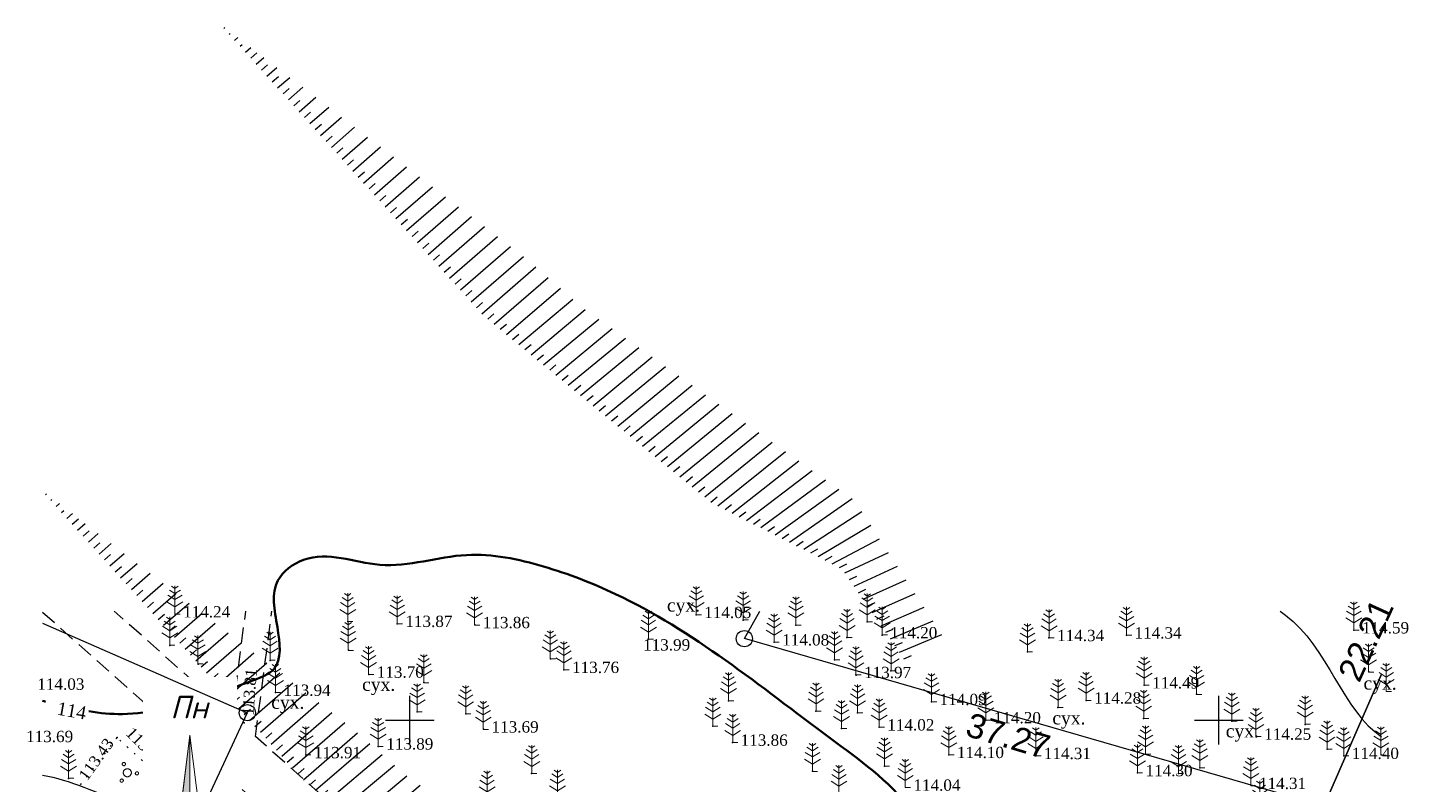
# Model space of a CAD drawing. Header units: millimetres. Extents: x 5405524 to 5405613, y 5524827 to 5524943.
# Drawn here: x 5405526.4 to 5405611.7, y 5524896 to 5524942.8 of the extents above; entities that cross this region are included whole.
import ezdxf
from ezdxf.enums import TextEntityAlignment as Align

# ---------------------------------------------------------------- set-up
doc = ezdxf.new("R2010")
doc.units = ezdxf.units.MM
doc.set_wipeout_variables(frame=1)
for name, pattern in [('0', [0]), ('DASHEDX2', [1.5, 1, -0.5]), ('HIDDEN', [0.5, 0, -0.5]), ('суцільна', [50, 50, 0])]:
    doc.linetypes.add(name, pattern=pattern)
for name, color, linetype, lineweight in [('#Лист (текст_ПН)', 250, 'Continuous', 0), ('#Штамп', 250, 'Continuous', 0), ('11900000', 1, 'Continuous', 30), ('Контур', 7, 'HIDDEN', 30), ('ТОЧКИ', 7, 'Continuous', 30), ('усл. знак', 7, 'суцільна', 20)]:
    doc.layers.add(name, color=color, linetype=linetype, lineweight=lineweight)
for name, color, linetype in [('горизонтали', 42, 'Continuous'), ('дороги', 7, 'Continuous'), ('Ділянки_Межі', 10, 'Continuous'), ('надписи', 7, 'Continuous'), ('Откос', 7, 'Continuous'), ('отметки', 7, 'Continuous'), ('промеры', 185, 'Continuous'), ('Растительность', 7, 'Continuous')]:
    doc.layers.add(name, color=color, linetype=linetype)
doc.styles.get("Standard").update_dxf_attribs({"font": 'arial.ttf'})
doc.styles.add('times', font='times.ttf')
doc.styles.add('Мой_Топо', font='isocpeui.ttf')

# ---------------------------------------------------------------- blocks, each defined once
blk = doc.blocks.new('A$C51FE15A3')
at = {"layer": 'Растительность', "color": 94, "lineweight": 0}
for points in [[(-0.201, 1.726), (0, 1.584), (0.201, 1.726)], [(0, 1.75), (0, 0), (0.319, 0)], [(-0.447, 1.172), (0, 0.895), (0.447, 1.172)], [(-0.343, 1.489), (0, 1.267), (0.343, 1.489)], [(-0.493, 0.753), (0, 0.444), (0.493, 0.753)]]:
    blk.add_lwpolyline(points, dxfattribs=at)
blk = doc.blocks.new('A$C72385B22')
at = {"layer": 'усл. знак'}
for centre, radius in [((0, 0), 0.625), ((-0.02, 1.49), 0.25), ((-1.29, -0.64), 0.25), ((1.28, -0.76), 0.25)]:
    blk.add_circle(centre, radius, dxfattribs=at)
blk = doc.blocks.new('Geo_Otkos_1', base_point=(5406079.34, 5525314.645, 108.81))
at = {"color": 0, "lineweight": -2}
for p, q in [((5406080.004, 5525313.91, 108.81), (5406080.066, 5525313.965, 108.81)), ((5406080.336, 5525313.543, 108.81), (5406080.402, 5525313.6, 108.81)), ((5406080.668, 5525313.176, 108.81), (5406080.868, 5525313.349, 108.81)), ((5406081.001, 5525312.808, 108.81), (5406081.135, 5525312.925, 108.81)), ((5406081.333, 5525312.441, 108.81), (5406081.67, 5525312.734, 108.81)), ((5406081.665, 5525312.073, 108.81), (5406082.042, 5525312.402, 108.81)), ((5406081.997, 5525311.706, 108.81), (5406082.472, 5525312.119, 108.81)), ((5406082.329, 5525311.338, 108.81), (5406082.706, 5525311.667, 108.81)), ((5406082.661, 5525310.971, 108.81), (5406083.274, 5525311.504, 108.81)), ((5406082.994, 5525310.604, 108.81), (5406083.371, 5525310.932, 108.81)), ((5406083.326, 5525310.236, 108.81), (5406084.076, 5525310.889, 108.81)), ((5406083.658, 5525309.869, 108.81), (5406084.035, 5525310.197, 108.81)), ((5406083.99, 5525309.501, 108.81), (5406084.878, 5525310.274, 108.81)), ((5406084.654, 5525308.767, 108.81), (5406085.68, 5525309.659, 108.81)), ((5406084.322, 5525309.134, 108.81), (5406084.699, 5525309.462, 108.81)), ((5406085.319, 5525308.032, 108.81), (5406086.481, 5525309.044, 108.81)), ((5406084.987, 5525308.399, 108.81), (5406085.364, 5525308.727, 108.81)), ((5406085.651, 5525307.664, 108.81), (5406086.028, 5525307.993, 108.81)), ((5406085.983, 5525307.297, 108.81), (5406087.283, 5525308.429, 108.81)), ((5406086.315, 5525306.929, 108.81), (5406086.692, 5525307.258, 108.81)), ((5406086.647, 5525306.562, 108.81), (5406088.085, 5525307.814, 108.81)), ((5406087.312, 5525305.827, 108.81), (5406088.887, 5525307.199, 108.81)), ((5406086.98, 5525306.195, 108.81), (5406087.357, 5525306.523, 108.81)), ((5406087.976, 5525305.092, 108.81), (5406089.689, 5525306.584, 108.81)), ((5406087.644, 5525305.46, 108.81), (5406088.021, 5525305.788, 108.81)), ((5406088.64, 5525304.357, 108.81), (5406090.491, 5525305.969, 108.81)), ((5406089.305, 5525303.623, 108.81), (5406091.293, 5525305.353, 108.81)), ((5406088.308, 5525304.725, 108.81), (5406088.685, 5525305.053, 108.81)), ((5406089.969, 5525302.888, 108.81), (5406092.095, 5525304.738, 108.81)), ((5406088.973, 5525303.99, 108.81), (5406089.35, 5525304.318, 108.81)), ((5406090.633, 5525302.153, 108.81), (5406092.896, 5525304.123, 108.81)), ((5406089.637, 5525303.255, 108.81), (5406090.014, 5525303.584, 108.81)), ((5406090.301, 5525302.52, 108.81), (5406090.678, 5525302.849, 108.81)), ((5406091.298, 5525301.418, 108.81), (5406093.698, 5525303.508, 108.81)), ((5406091.962, 5525300.683, 108.81), (5406094.5, 5525302.893, 108.81)), ((5406090.965, 5525301.786, 108.81), (5406091.343, 5525302.114, 108.81)), ((5406092.626, 5525299.948, 108.81), (5406095.302, 5525302.278, 108.81)), ((5406091.63, 5525301.051, 108.81), (5406092.007, 5525301.379, 108.81)), ((5406093.291, 5525299.214, 108.81), (5406096.104, 5525301.663, 108.81)), ((5406092.294, 5525300.316, 108.81), (5406092.671, 5525300.644, 108.81)), ((5406093.955, 5525298.479, 108.81), (5406096.906, 5525301.048, 108.81)), ((5406094.619, 5525297.744, 108.81), (5406097.708, 5525300.433, 108.81)), ((5406092.958, 5525299.581, 108.81), (5406093.336, 5525299.909, 108.81)), ((5406095.284, 5525297.009, 108.81), (5406098.51, 5525299.818, 108.81)), ((5406093.623, 5525298.846, 108.81), (5406094, 5525299.174, 108.81)), ((5406095.948, 5525296.274, 108.81), (5406099.292, 5525299.179, 108.81)), ((5406096.698, 5525295.63, 108.81), (5406100.052, 5525298.514, 108.81)), ((5406094.287, 5525298.111, 108.81), (5406094.664, 5525298.44, 108.81)), ((5406094.951, 5525297.376, 108.81), (5406095.329, 5525297.705, 108.81)), ((5406097.463, 5525295, 108.81), (5406100.813, 5525297.849, 108.81)), ((5406095.616, 5525296.642, 108.81), (5406095.993, 5525296.97, 108.81)), ((5406098.228, 5525294.37, 108.81), (5406101.574, 5525297.185, 108.81)), ((5406096.316, 5525295.944, 108.81), (5406096.694, 5525296.271, 108.81)), ((5406098.992, 5525293.74, 108.81), (5406102.341, 5525296.529, 108.81)), ((5406099.757, 5525293.111, 108.81), (5406103.166, 5525295.944, 108.81)), ((5406097.081, 5525295.315, 108.81), (5406097.461, 5525295.64, 108.81)), ((5406100.522, 5525292.481, 108.81), (5406103.99, 5525295.36, 108.81)), ((5406097.845, 5525294.685, 108.81), (5406098.227, 5525295.008, 108.81)), ((5406098.61, 5525294.055, 108.81), (5406098.994, 5525294.376, 108.81)), ((5406101.287, 5525291.851, 108.81), (5406104.814, 5525294.775, 108.81)), ((5406099.375, 5525293.425, 108.81), (5406099.759, 5525293.745, 108.81)), ((5406102.051, 5525291.221, 108.81), (5406105.639, 5525294.191, 108.81)), ((5406102.816, 5525290.592, 108.81), (5406106.463, 5525293.606, 108.81)), ((5406100.14, 5525292.796, 108.81), (5406100.524, 5525293.115, 108.81)), ((5406103.581, 5525289.962, 108.81), (5406107.287, 5525293.022, 108.81)), ((5406100.904, 5525292.166, 108.81), (5406101.289, 5525292.485, 108.81)), ((5406101.669, 5525291.536, 108.81), (5406102.054, 5525291.855, 108.81)), ((5406104.347, 5525289.334, 108.81), (5406108.112, 5525292.437, 108.81)), ((5406105.114, 5525288.708, 108.81), (5406108.936, 5525291.853, 108.81)), ((5406102.434, 5525290.907, 108.81), (5406102.819, 5525291.225, 108.81)), ((5406105.882, 5525288.081, 108.81), (5406109.76, 5525291.268, 108.81)), ((5406103.198, 5525290.277, 108.81), (5406103.584, 5525290.595, 108.81)), ((5406103.963, 5525289.647, 108.81), (5406104.349, 5525289.965, 108.81)), ((5406106.649, 5525287.455, 108.81), (5406110.585, 5525290.684, 108.81)), ((5406107.416, 5525286.828, 108.81), (5406111.409, 5525290.099, 108.81)), ((5406104.731, 5525289.021, 108.81), (5406105.117, 5525289.339, 108.81)), ((5406108.184, 5525286.202, 108.81), (5406112.233, 5525289.515, 108.81)), ((5406105.498, 5525288.394, 108.81), (5406105.884, 5525288.712, 108.81)), ((5406108.951, 5525285.575, 108.81), (5406113.058, 5525288.93, 108.81)), ((5406109.719, 5525284.949, 108.81), (5406113.882, 5525288.346, 108.81)), ((5406106.265, 5525287.768, 108.81), (5406106.652, 5525288.085, 108.81)), ((5406107.033, 5525287.141, 108.81), (5406107.419, 5525287.458, 108.81)), ((5406110.531, 5525284.392, 108.81), (5406114.706, 5525287.761, 108.81)), ((5406107.8, 5525286.515, 108.81), (5406108.187, 5525286.832, 108.81)), ((5406111.415, 5525283.945, 108.81), (5406115.53, 5525287.178, 108.81)), ((5406112.3, 5525283.499, 108.81), (5406116.353, 5525286.594, 108.81)), ((5406108.567, 5525285.889, 108.81), (5406108.955, 5525286.205, 108.81)), ((5406113.184, 5525283.052, 108.81), (5406117.177, 5525286.011, 108.81)), ((5406109.335, 5525285.262, 108.81), (5406109.722, 5525285.578, 108.81)), ((5406110.102, 5525284.636, 108.81), (5406110.49, 5525284.952, 108.81)), ((5406114.068, 5525282.605, 108.81), (5406118, 5525285.428, 108.81)), ((5406114.952, 5525282.158, 108.81), (5406118.824, 5525284.844, 108.81)), ((5406110.973, 5525284.169, 108.81), (5406111.365, 5525284.48, 108.81)), ((5406111.857, 5525283.722, 108.81), (5406112.253, 5525284.028, 108.81)), ((5406115.836, 5525281.711, 108.81), (5406119.427, 5525284.052, 108.81)), ((5406112.742, 5525283.275, 108.81), (5406113.141, 5525283.576, 108.81)), ((5406116.72, 5525281.264, 108.81), (5406119.976, 5525283.208, 108.81)), ((5406113.626, 5525282.828, 108.81), (5406114.03, 5525283.123, 108.81)), ((5406114.51, 5525282.381, 108.81), (5406114.918, 5525282.67, 108.81)), ((5406117.604, 5525280.817, 108.81), (5406120.525, 5525282.365, 108.81)), ((5406115.394, 5525281.934, 108.81), (5406115.808, 5525282.214, 108.81)), ((5406116.278, 5525281.487, 108.81), (5406116.702, 5525281.752, 108.81)), ((5406118.388, 5525280.256, 108.81), (5406121.074, 5525281.522, 108.81)), ((5406117.162, 5525281.04, 108.81), (5406117.597, 5525281.286, 108.81)), ((5406118.046, 5525280.593, 108.81), (5406118.495, 5525280.814, 108.81)), ((5406118.949, 5525279.439, 108.81), (5406121.624, 5525280.676, 108.81)), ((5406118.669, 5525279.848, 108.81), (5406119.122, 5525280.059, 108.81)), ((5406119.51, 5525278.623, 108.81), (5406122.175, 5525279.829, 108.81)), ((5406119.23, 5525279.031, 108.81), (5406119.684, 5525279.239, 108.81)), ((5406120.071, 5525277.806, 108.81), (5406122.725, 5525278.983, 108.81)), ((5406119.791, 5525278.215, 108.81), (5406120.247, 5525278.419, 108.81)), ((5406120.632, 5525276.99, 108.81), (5406123.276, 5525278.136, 108.81)), ((5406120.351, 5525277.398, 108.81), (5406120.809, 5525277.599, 108.81)), ((5406121.193, 5525276.173, 108.81), (5406123.827, 5525277.29, 108.81)), ((5406120.912, 5525276.582, 108.81), (5406121.372, 5525276.779, 108.81)), ((5406121.754, 5525275.357, 108.81), (5406124.377, 5525276.443, 108.81)), ((5406121.473, 5525275.765, 108.81), (5406121.934, 5525275.958, 108.81)), ((5406122.034, 5525274.948, 108.81), (5406122.497, 5525275.138, 108.81))]:
    blk.add_line(p, q, dxfattribs=at)
blk = doc.blocks.new('*U7')
at = {"color": 0}
for points in [[(-0.113, 0), (-0.109, -0.029), (-0.097, -0.056)], [(-0.113, 0), (-0.097, -0.056), (0, 0)], [(-0.097, -0.056), (0, -0.113), (0, 0)], [(-0.097, -0.056), (-0.08, -0.08), (-0.056, -0.097)], [(-0.097, -0.056), (-0.056, -0.097), (0, -0.113)], [(-0.056, -0.097), (-0.029, -0.109), (0, -0.113)]]:
    blk.add_solid(points, dxfattribs=at)
blk = doc.blocks.new('*U8')
at = {"color": 0}
for points in [[(0, 0), (0.097, 0.056), (0, 0.113)], [(0.097, 0.056), (0.029, 0.109), (0, 0.113)], [(0, 0), (0.113, 0), (0.097, 0.056)], [(0.097, 0.056), (0.056, 0.097), (0.029, 0.109)], [(0.097, 0.056), (0.08, 0.08), (0.056, 0.097)], [(0.113, 0), (0.109, 0.029), (0.097, 0.056)]]:
    blk.add_solid(points, dxfattribs=at)
blk = doc.blocks.new('*U9')
at = {"color": 0}
for points in [[(0, -1.136), (0.021, -1.138), (0, -0.288)], [(0.021, -1.138), (0.042, -1.142), (0, -0.288)], [(0.042, -1.142), (0.062, -1.15), (0, -0.288)], [(0.062, -1.15), (0.081, -1.16), (0, -0.288)], [(0.081, -1.16), (0.098, -1.173), (0, -0.288)], [(0.098, -1.173), (0.113, -1.188), (0, -0.288)]]:
    blk.add_solid(points, dxfattribs=at)
blk = doc.blocks.new('*U10')
at = {"color": 0}
for points in [[(-0.113, 0.297), (-0.098, 0.312), (0, 1.197)], [(-0.098, 0.312), (-0.081, 0.325), (0, 1.197)], [(-0.081, 0.325), (-0.062, 0.335), (0, 1.197)], [(-0.062, 0.335), (-0.042, 0.343), (0, 1.197)], [(-0.042, 0.343), (-0.021, 0.347), (0, 1.197)], [(-0.021, 0.347), (0, 0.349), (0, 1.197)]]:
    blk.add_solid(points, dxfattribs=at)
blk = doc.blocks.new('#Північ')
at = {"color": 7}
blk.add_wipeout([(-2.901, 10.635), (2.901, 10.635), (2.901, -7.981), (-2.901, -7.981)], dxfattribs=at).dxf.layer = '#Лист (текст_ПН)'
at = {"layer": '#Лист (текст_ПН)'}
for p, q in [((-0.663, 1.748), (0, 7.043)), ((0, 7.043), (0, 2.052)), ((0, 7.043), (0.663, 1.748)), ((0, 1.337), (0, 0.807)), ((-1.337, 0), (-0.807, 0)), ((-0.662, 0), (0.662, 0)), ((0, 0.662), (0, -0.662)), ((1.337, 0), (0.807, 0)), ((0, -1.337), (0, -0.807)), ((-0.663, -6.99), (0, -1.695)), ((0, -1.695), (0.663, -6.99)), ((0, -1.695), (0, -6.686))]:
    blk.add_line(p, q, dxfattribs=at)
at = {"layer": '#Лист (текст_ПН)', "flags": 128}
for points in [[(0, 7.043), (-0.663, 1.748, -0.218585), (0, 2.052)], [(0, 0), (-0.662, 0, 0.414214), (0, -0.662)]]:
    blk.add_lwpolyline(points, format="xyb", close=True, dxfattribs=at)
at = {"layer": '#Лист (текст_ПН)'}
blk.add_circle((0, 0), 0.662, dxfattribs=at)
for centre in [(0, 1.178), (0, -7.56)]:
    blk.add_arc(centre, 0.874, 40.67981, 139.32019, dxfattribs=at)
at = {"layer": '#Лист (текст_ПН)', "xscale": 5.883850111352785, "yscale": 5.883850111352785, "zscale": 5.883850111352785}
for name in ['*U10', '*U7', '*U8', '*U9']:
    blk.add_blockref(name, (0, 0), dxfattribs=at)
at = {"layer": '#Лист (текст_ПН)', "style": 'Мой_Топо'}
blk.add_text('Пн', height=1.4, dxfattribs=at).set_placement((-1.217, 8.077))

msp = doc.modelspace()

# ---------------------------------------------------------------- linework, layer by layer
at = {"layer": '11900000', "color": 0, "linetype": '0', "lineweight": 15, "ltscale": 0.7}
for points in [[(5405550, 5524898.496), (5405550, 5524901.504)], [(5405550, 5524898.496), (5405550, 5524901.504)], [(5405550, 5524898.496), (5405550, 5524901.504)], [(5405550, 5524898.496), (5405550, 5524901.504)], [(5405550, 5524898.496), (5405550, 5524901.504)], [(5405550, 5524898.496), (5405550, 5524901.504)], [(5405550, 5524898.496), (5405550, 5524901.504)], [(5405550, 5524898.496), (5405550, 5524901.504)], [(5405550, 5524898.496), (5405550, 5524901.504)], [(5405550, 5524898.496), (5405550, 5524901.504)], [(5405550, 5524898.496), (5405550, 5524901.504)], [(5405600, 5524898.496), (5405600, 5524901.504)], [(5405600, 5524898.496), (5405600, 5524901.504)], [(5405600, 5524898.496), (5405600, 5524901.504)], [(5405600, 5524898.496), (5405600, 5524901.504)], [(5405600, 5524898.496), (5405600, 5524901.504)], [(5405600, 5524898.496), (5405600, 5524901.504)], [(5405600, 5524898.496), (5405600, 5524901.504)], [(5405600, 5524898.496), (5405600, 5524901.504)], [(5405548.496, 5524900), (5405551.504, 5524900)], [(5405548.496, 5524900), (5405551.504, 5524900)], [(5405548.496, 5524900), (5405551.504, 5524900)], [(5405548.496, 5524900), (5405551.504, 5524900)], [(5405548.496, 5524900), (5405551.504, 5524900)], [(5405548.496, 5524900), (5405551.504, 5524900)], [(5405548.496, 5524900), (5405551.504, 5524900)], [(5405548.496, 5524900), (5405551.504, 5524900)], [(5405548.496, 5524900), (5405551.504, 5524900)], [(5405548.496, 5524900), (5405551.504, 5524900)], [(5405548.496, 5524900), (5405551.504, 5524900)], [(5405598.496, 5524900), (5405601.504, 5524900)], [(5405598.496, 5524900), (5405601.504, 5524900)], [(5405598.496, 5524900), (5405601.504, 5524900)], [(5405598.496, 5524900), (5405601.504, 5524900)], [(5405598.496, 5524900), (5405601.504, 5524900)]]:
    msp.add_lwpolyline(points, dxfattribs=at)
at = {"layer": '11900000', "linetype": '0', "lineweight": 15, "ltscale": 0.7}
for points in [[(5405550, 5524898.496), (5405550, 5524901.504)], [(5405550, 5524898.496), (5405550, 5524901.504)], [(5405550, 5524898.496), (5405550, 5524901.504)], [(5405600, 5524898.496), (5405600, 5524901.504)], [(5405548.496, 5524900), (5405551.504, 5524900)], [(5405548.496, 5524900), (5405551.504, 5524900)], [(5405548.496, 5524900), (5405551.504, 5524900)], [(5405548.496, 5524900), (5405551.504, 5524900)], [(5405548.496, 5524900), (5405551.504, 5524900)], [(5405548.496, 5524900), (5405551.504, 5524900)]]:
    msp.add_lwpolyline(points, dxfattribs=at)
at = {"layer": '11900000', "color": 7}
for points in [[(5405550, 5524898.5, 0), (5405550, 5524901.5, 0)], [(5405550, 5524898.5, 0), (5405550, 5524901.5, 0)], [(5405600, 5524898.5, 0), (5405600, 5524901.5, 0)], [(5405600, 5524898.5, 0), (5405600, 5524901.5, 0)], [(5405548.5, 5524900, 0), (5405551.5, 5524900, 0)], [(5405548.5, 5524900, 0), (5405551.5, 5524900, 0)], [(5405598.5, 5524900, 0), (5405601.5, 5524900, 0)], [(5405598.5, 5524900, 0), (5405601.5, 5524900, 0)]]:
    msp.add_polyline3d(points, dxfattribs=at)
at = {"layer": 'горизонтали', "color": 32, "lineweight": 50}
msp.add_open_spline([(5405606.456, 5524869.158), (5405605.877, 5524869.753), (5405604.523, 5524871.087), (5405599.067, 5524873.137), (5405593.856, 5524878.42), (5405589.938, 5524885.301), (5405583.797, 5524888.195), (5405581.689, 5524894.807), (5405573.344, 5524900.693), (5405566.272, 5524906.56), (5405558.314, 5524909.624), (5405553.301, 5524910.687), (5405548.416, 5524908.907), (5405544.244, 5524910.782), (5405541.273, 5524908.538), (5405541.831, 5524905.932), (5405542.202, 5524903.177), (5405538.819, 5524901.9), (5405535.922, 5524900.789), (5405532.39, 5524900.291), (5405530.861, 5524900.44), (5405530.171, 5524900.552)], degree=3, knots=[95.517258, 95.517258, 95.517258, 95.517258, 97.981196, 101.219145, 112.663477, 119.411918, 124.483522, 131.95838, 138.574265, 154.543619, 159.30047, 164.118397, 169.517114, 174.24055, 176.267405, 179.154534, 181.765719, 183.175837, 189.048759, 191.580394, 193.680129, 193.680129, 193.680129, 193.680129], dxfattribs=at)
at = {"layer": 'горизонтали', "color": 32}
for points, knots in [([(5405603.786, 5524906.743), (5405603.903, 5524906.665), (5405606.665, 5524904.721), (5405607.714, 5524900.497), (5405610.062, 5524898.981)], [990.0091, 990.0091, 990.0091, 990.0091, 990.407517, 999.616089, 999.616089, 999.616089, 999.616089]), ([(5405527.318, 5524896.606), (5405528.986, 5524896.325), (5405535.611, 5524893.148), (5405544.936, 5524892.112), (5405557.208, 5524889.357), (5405564.133, 5524879.562), (5405575.772, 5524873.469), (5405584.479, 5524864.762), (5405592.253, 5524855.035), (5405600.694, 5524850.595), (5405606.71, 5524846.226), (5405609.227, 5524845.183), (5405610.062, 5524845.031)], [130.715932, 130.715932, 130.715932, 130.715932, 135.872297, 150.444107, 160.422107, 171.701539, 184.668472, 199.328791, 208.368376, 221.647362, 227.659049, 230.201083, 230.201083, 230.201083, 230.201083])]:
    msp.add_open_spline(points, degree=3, knots=knots, dxfattribs=at)
at = {"layer": 'горизонтали', "color": 32, "lineweight": 50}
msp.add_open_spline([(5405527.495, 5524901.146), (5405527.436, 5524901.161), (5405527.377, 5524901.176), (5405527.318, 5524901.191)], degree=3, dxfattribs=at)
at = {"layer": 'дороги', "color": 7, "linetype": 'DASHEDX2'}
for points, elevation in [([(5405543.518, 5524892.41), (5405542.628, 5524893.065), (5405527.318, 5524906.662)], 112.707), ([(5405539.025, 5524900.277), (5405531.744, 5524906.743)], 112.707), ([(5405539.025, 5524900.277), (5405539.872, 5524906.743)], 113.813), ([(5405540.47, 5524898.994), (5405541.486, 5524906.743)], 113.813), ([(5405596.262, 5524853.313), (5405588.904, 5524859.072), (5405583.42, 5524864.022), (5405572.616, 5524874.334), (5405556.305, 5524886.724), (5405544.518, 5524895.399), (5405540.47, 5524898.994)], 112.707)]:
    msp.add_lwpolyline(points, dxfattribs=dict(at, elevation=elevation))
at = {"layer": 'Ділянки_Межі'}
for points in [[(5405527.318, 5524906.003), (5405539.966, 5524900.465), (5405529.656, 5524878.309), (5405527.318, 5524879.315)], [(5405570.683, 5524905.043), (5405571.634, 5524906.743)], [(5405610.062, 5524902.854), (5405606.49, 5524894.695), (5405570.683, 5524905.043)], [(5405606.49, 5524894.695), (5405610.062, 5524902.854)]]:
    msp.add_lwpolyline(points, dxfattribs=at)
at = {"layer": 'Ділянки_Межі', "lineweight": 25}
msp.add_lwpolyline([(5405610.062, 5524893.705), (5405606.49, 5524894.695), (5405570.683, 5524905.043), (5405571.634, 5524906.743)], dxfattribs=at)
at = {"layer": 'Контур', "color": 7, "linetype": 'HIDDEN', "elevation": 113.42}
msp.add_lwpolyline([(5405541.04, 5524890.64), (5405531.91, 5524898.93), (5405529.62, 5524895.98)], dxfattribs=at)
at = {"layer": 'отметки', "color": 7}
for p in [(5405535.498, 5524906.552, 114.242), (5405546.173, 5524906.105, 113.872), (5405567.702, 5524906.514, 114.047), (5405570.601, 5524906.196, 114.044), (5405578.27, 5524906.079, 114.176), (5405549.233, 5524905.963, 113.868), (5405554.021, 5524905.888, 113.865), (5405573.863, 5524905.874, 114.137), (5405579.198, 5524905.263, 114.202), (5405594.295, 5524905.251, 114.34), (5405608.354, 5524905.566, 114.593), (5405535.184, 5524904.62, 114.338), (5405546.21, 5524904.333, 113.852), (5405564.745, 5524905.007, 113.991), (5405572.517, 5524904.82, 114.079), (5405577.022, 5524905.112, 114.103), (5405589.508, 5524905.089, 114.337), (5405536.921, 5524903.475, 114.285), (5405541.377, 5524903.698, 114.024), (5405558.699, 5524903.797, 113.754), (5405576.256, 5524903.725, 114.122), (5405588.175, 5524904.222, 114.306), (5405547.466, 5524902.827, 113.703), (5405559.535, 5524903.119, 113.76), (5405577.581, 5524902.801, 113.973), (5405577.591, 5524902.779, 114.101), (5405579.742, 5524903.05, 114.109), (5405609.265, 5524902.984, 114.535), (5405550.872, 5524902.336, 113.768), (5405595.383, 5524902.163, 114.493), (5405541.706, 5524901.705, 113.936), (5405569.711, 5524901.197, 113.973), (5405582.246, 5524901.135, 114.087), (5405591.798, 5524901.226, 114.283), (5405598.626, 5524901.603, 114.432), (5405550.463, 5524900.517, 113.708), (5405553.47, 5524900.401, 113.72), (5405575.102, 5524900.563, 114.038), (5405577.671, 5524900.451, 114.057), (5405585.602, 5524900.008, 114.202), (5405590.064, 5524900.793, 114.328), (5405595.354, 5524900.106, 114.373), (5405539.774, 5524899.839, 113.813), (5405554.561, 5524899.438, 113.688), (5405568.731, 5524899.626, 113.883), (5405576.685, 5524899.479, 114.026), (5405579.017, 5524899.564, 114.018), (5405600.813, 5524899.942, 114.346), (5405605.347, 5524899.746, 114.424), (5405531.916, 5524898.931, 113.887), (5405548.052, 5524898.385, 113.893), (5405569.954, 5524898.622, 113.86), (5405602.308, 5524898.994, 114.255), (5405543.588, 5524897.851, 113.912), (5405583.32, 5524897.859, 114.101), (5405588.691, 5524897.797, 114.315), (5405595.475, 5524897.907, 114.355), (5405606.692, 5524898.213, 114.361), (5405607.728, 5524897.804, 114.4), (5405610.026, 5524897.853, 114.42), (5405557.537, 5524896.698, 113.681), (5405574.883, 5524896.841, 113.906), (5405579.334, 5524897.161, 114.057), (5405594.975, 5524896.739, 114.296), (5405597.517, 5524896.702, 114.289), (5405598.838, 5524897.06, 114.308), (5405528.916, 5524896.406, 113.456)]:
    msp.add_point(p, dxfattribs=at)
at = {"layer": 'ТОЧКИ'}
for centre in [(5405570.683, 5524905.043), (5405539.966, 5524900.465)]:
    msp.add_circle(centre, 0.5, dxfattribs=at)

# ---------------------------------------------------------------- block references
at = {"layer": 'Откос', "color": 7}
for p in [(5405537.853, 5524943.499, 102.36), (5405526.822, 5524914.685, 100.01)]:
    msp.add_blockref('Geo_Otkos_1', p, dxfattribs=at)
at = {"layer": 'Растительность', "color": 7}
for p in [(5405535.49, 5524906.56, 114.24), (5405546.17, 5524906.1, 113.87), (5405549.23, 5524905.95, 113.87), (5405567.71, 5524906.52, 114.05), (5405570.61, 5524906.2, 114.04), (5405578.28, 5524906.08, 114.18), (5405554.01, 5524905.88, 113.86), (5405573.87, 5524905.88, 114.14), (5405577.03, 5524905.11, 114.1), (5405579.2, 5524905.27, 114.2), (5405589.51, 5524905.09, 114.34), (5405594.3, 5524905.25, 114.34), (5405608.35, 5524905.57, 114.59), (5405535.17, 5524904.64, 114.34), (5405546.2, 5524904.32, 113.85), (5405564.75, 5524905.01, 113.99), (5405572.52, 5524904.82, 114.08), (5405536.91, 5524903.49, 114.29), (5405541.37, 5524903.71, 114.02), (5405558.69, 5524903.79, 113.75), (5405576.26, 5524903.73, 114.12), (5405588.18, 5524904.22, 114.31), (5405547.46, 5524902.82, 113.7), (5405559.53, 5524903.11, 113.76), (5405577.58, 5524902.8, 113.97), (5405579.75, 5524903.05, 114.11), (5405609.26, 5524902.98, 114.54), (5405541.7, 5524901.71, 113.94), (5405550.87, 5524902.32, 113.77), (5405595.39, 5524902.16, 114.49), (5405610.35, 5524901.77, 114.56), (5405569.71, 5524901.2, 113.97), (5405582.25, 5524901.14, 114.09), (5405591.8, 5524901.23, 114.28), (5405598.63, 5524901.6, 114.43), (5405550.46, 5524900.51, 113.71), (5405553.46, 5524900.39, 113.72), (5405575.11, 5524900.56, 114.04), (5405577.68, 5524900.45, 114.06), (5405585.61, 5524900.01, 114.2), (5405590.07, 5524900.79, 114.33), (5405595.36, 5524900.11, 114.37), (5405554.55, 5524899.43, 113.69), (5405568.73, 5524899.63, 113.88), (5405576.69, 5524899.48, 114.03), (5405579.02, 5524899.57, 114.02), (5405600.81, 5524899.94, 114.35), (5405605.34, 5524899.75, 114.42), (5405548.05, 5524898.38, 113.89), (5405569.96, 5524898.62, 113.86), (5405602.3, 5524898.99, 114.25), (5405543.58, 5524897.86, 113.91), (5405583.32, 5524897.86, 114.1), (5405588.7, 5524897.8, 114.31), (5405595.48, 5524897.91, 114.36), (5405606.69, 5524898.21, 114.36), (5405607.72, 5524897.8, 114.4), (5405610.02, 5524897.85, 114.42), (5405557.54, 5524896.7, 113.68), (5405574.89, 5524896.84, 113.91), (5405579.34, 5524897.16, 114.06), (5405594.97, 5524896.74, 114.3), (5405597.51, 5524896.7, 114.29), (5405598.83, 5524897.06, 114.31), (5405528.92, 5524896.41, 113.46), (5405580.63, 5524895.84, 114.04), (5405601.98, 5524895.95, 114.31), (5405554.78, 5524895.12, 113.59), (5405559.13, 5524895.19, 113.66), (5405576.53, 5524895.47, 113.96), (5405602.54, 5524894.5, 114.32)]:
    msp.add_blockref('A$C51FE15A3', p, dxfattribs=at)
at = {"layer": 'усл. знак', "color": 7, "linetype": 'суцільна', "lineweight": 13, "xscale": 0.3999999998750298, "yscale": 0.3999999998750298, "zscale": 0.3999999998750298, "rotation": 265.3647753868261}
msp.add_blockref('A$C72385B22', (5405532.549, 5524896.754), dxfattribs=at)

# ---------------------------------------------------------------- texts
at = {"layer": 'горизонтали', "color": 32, "lineweight": 50, "style": 'times'}
msp.add_text('114', height=0.8, rotation=350.05133, dxfattribs=at).set_placement((5405528.288, 5524901.143, 181.067), align=Align.TOP_LEFT)
at = {"layer": 'надписи', "color": 7, "style": 'times'}
for p in [(5405565.897, 5524907.517, 111.861), (5405547.06, 5524902.617, 111.861), (5405608.948, 5524902.691, 111.861), (5405541.445, 5524901.505, 111.861), (5405589.715, 5524900.54, 111.861), (5405600.433, 5524899.737, 111.861)]:
    msp.add_text('сух.', height=0.8, dxfattribs=at).set_placement(p, align=Align.TOP_LEFT)
at = {"layer": 'отметки', "color": 7, "style": 'times'}
for s, p in [('114.24', (5405535.998, 5524907.052, 114.242)), ('114.05', (5405568.202, 5524907.014, 114.047)), ('113.87', (5405549.733, 5524906.463, 113.868)), ('113.86', (5405554.521, 5524906.388, 113.865)), ('114.59', (5405608.854, 5524906.066, 114.593)), ('114.08', (5405573.017, 5524905.32, 114.079)), ('114.20', (5405579.698, 5524905.763, 114.202)), ('114.34', (5405590.008, 5524905.589, 114.337)), ('114.34', (5405594.795, 5524905.751, 114.34)), ('113.99', (5405564.425, 5524905.01, 113.991)), ('113.76', (5405560.035, 5524903.619, 113.76)), ('114.03', (5405526.99, 5524902.584, 114.03)), ('113.70', (5405547.966, 5524903.327, 113.703)), ('113.97', (5405578.081, 5524903.301, 113.973)), ('114.49', (5405595.883, 5524902.663, 114.493)), ('113.94', (5405542.206, 5524902.205, 113.936)), ('114.28', (5405592.298, 5524901.726, 114.283)), ('114.09', (5405582.746, 5524901.635, 114.087)), ('114.02', (5405579.517, 5524900.064, 114.018)), ('114.20', (5405586.102, 5524900.508, 114.202)), ('113.69', (5405526.295, 5524899.346, 113.693)), ('113.69', (5405555.061, 5524899.938, 113.688)), ('114.25', (5405602.808, 5524899.494, 114.255)), ('113.91', (5405544.088, 5524898.351, 113.912)), ('113.89', (5405548.552, 5524898.885, 113.893)), ('113.86', (5405570.454, 5524899.122, 113.86)), ('114.10', (5405583.82, 5524898.359, 114.101)), ('114.31', (5405589.191, 5524898.297, 114.315)), ('114.40', (5405608.228, 5524898.304, 114.4)), ('114.30', (5405595.475, 5524897.239, 114.296)), ('114.04', (5405581.129, 5524896.34, 114.035)), ('114.31', (5405602.489, 5524896.448, 114.314))]:
    msp.add_text(s, height=0.7, dxfattribs=at).set_placement(p, align=Align.TOP_LEFT)
for s, rotation, p in [('113.81', 85.65692, (5405539.645, 5524900.329, 113.813)), ('113.89', 314.49115, (5405532.901, 5524899.642, 113.887)), ('113.43', 54.2385, (5405529.492, 5524896.615, 113.427))]:
    msp.add_text(s, height=0.7, rotation=rotation, dxfattribs=at).set_placement(p, align=Align.TOP_LEFT)
at = {"layer": 'промеры', "char_height": 1.5, "attachment_point": 1}
for s, insert, rotation in [('22.21', (5405607.315, 5524902.883), 65.47927), ('37.27', (5405584.689, 5524900.502), 343.40255)]:
    msp.add_mtext(s, dxfattribs=dict(at, insert=insert, rotation=rotation))

# ---------------------------------------------------------------- next in the draw order: block references
at = {"layer": '#Штамп'}
msp.add_blockref('#Північ', (5405536.423, 5524892.035, 112.701), dxfattribs=at)

# ---------------------------------------------------------------- next in the draw order: linework, layer by layer
at = {"layer": 'Ділянки_Межі', "lineweight": 25}
msp.add_lwpolyline([(5405527.318, 5524906.003), (5405539.966, 5524900.465), (5405529.656, 5524878.309), (5405527.318, 5524873.277)], dxfattribs=at)

doc.saveas('drawing.dxf')
